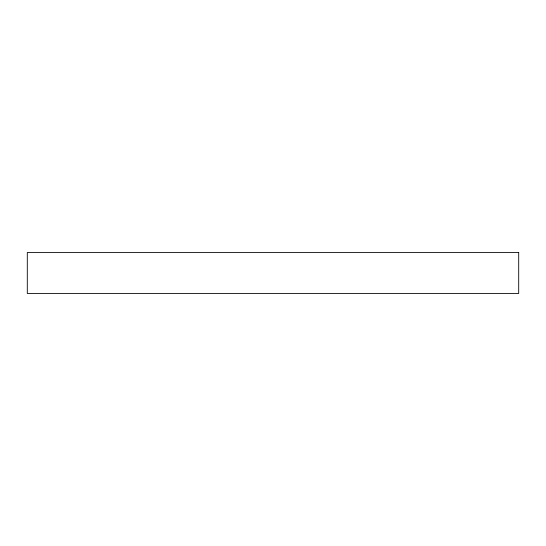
<?xml version="1.0" encoding="UTF-8"?>
<svg xmlns="http://www.w3.org/2000/svg" width="546" height="546" viewBox="0 0 546 546"><rect width="100%" height="100%" fill="white"/><g stroke="black" fill="none" stroke-linecap="round" stroke-linejoin="round"><path stroke-width="0.82" d="M518.7 252.525L27.3 252.525L27.3 293.475L518.7 293.475L518.7 252.525"/></g></svg>
